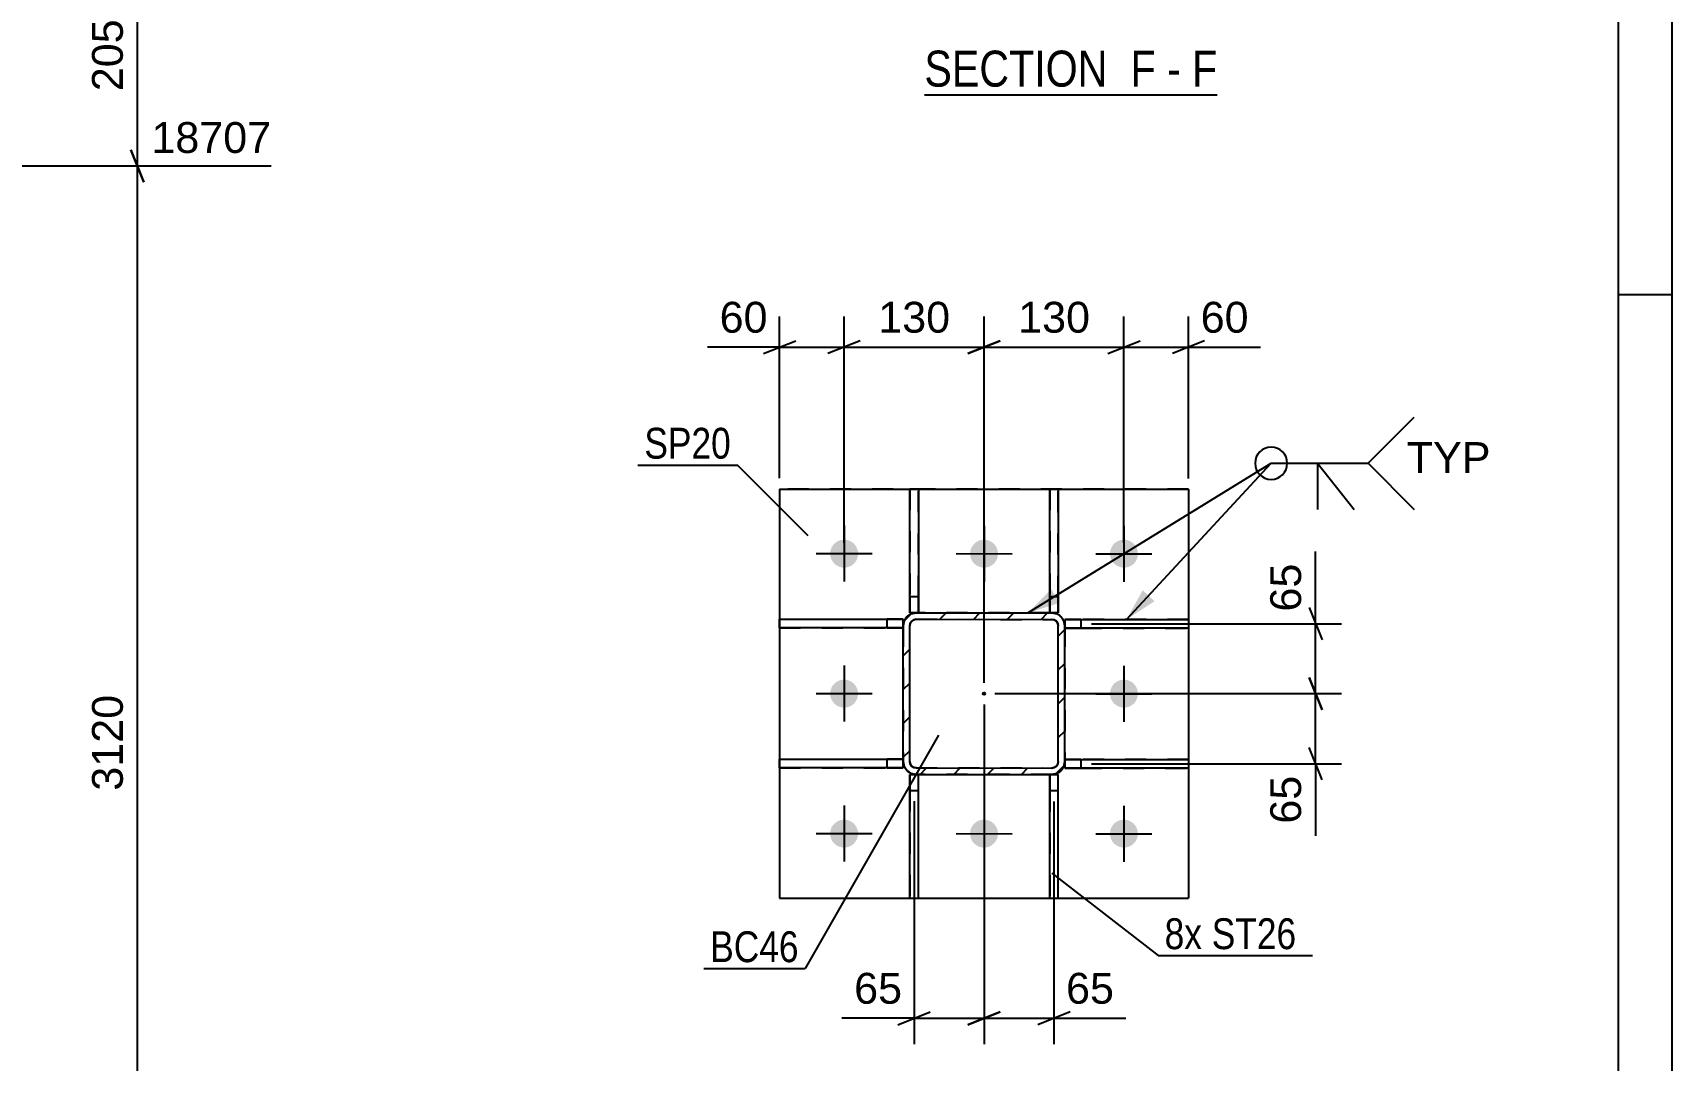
# Model space of a CAD drawing. Header units: millimetres. Extents: x -214 to 627, y -250 to 344.
# Drawn here: x 474.8 to 627.1, y 125.5 to 220.9 of the extents above; entities that cross this region are included whole.
import ezdxf

# ---------------------------------------------------------------- set-up
doc = ezdxf.new("R2010")
doc.units = ezdxf.units.MM
doc.linetypes.add('DXK_LINE_DOT2', pattern=[3.9198, 1.9599, -1.9599])
doc.linetypes.add('DXK_LINE_DOT3', pattern=[5.9187, 2.979, -0.9799, 0.9799, -0.9799])
doc.styles.add('Arial', font='ARIAL.TTF', dxfattribs={"height": 0.2})
doc.styles.add('Arial Narrow', font='ARIALN.TTF', dxfattribs={"height": 0.2})

# ---------------------------------------------------------------- blocks, each defined once
blk = doc.blocks.new('Unknown-284856835-18 - 3073')
at = {"color": 6, "linetype": 'Continuous'}
blk.add_line((557.66, 215.13), (584.87, 215.13), dxfattribs=at)
at = {"color": 0, "linetype": 'Continuous'}
for points in [[(575.76, 215.88), (575.76, 219.38), (557.66, 219.38), (557.66, 215.88)], [(579.16, 215.88), (579.16, 219.38), (576.81, 219.38), (576.81, 215.88)], [(581.48, 215.88), (581.48, 219.38), (580.21, 219.38), (580.21, 215.88)], [(584.87, 215.88), (584.87, 219.38), (582.53, 219.38), (582.53, 215.88)]]:
    blk.add_wipeout(points, dxfattribs=at)
at = {"color": 7, "linetype": 'Continuous', "style": 'Arial Narrow'}
for s, p in [('SECTION ', (557.66, 215.88)), ('F', (576.81, 215.88)), ('F', (582.53, 215.88)), ('-', (580.21, 215.88))]:
    blk.add_text(s, height=3.34, dxfattribs=at).set_placement(p)
blk = doc.blocks.new('Unknown-284856835-1134')
at = {"color": 5, "linetype": 'Continuous'}
for p, q in [((627.14, -250.46), (627.14, 343.54)), ((622.14, -245.46), (622.14, 338.54)), ((627.14, 196.54), (622.14, 196.54))]:
    blk.add_line(p, q, dxfattribs=at)
blk = doc.blocks.new('Part-284856835-2005 - 1971')
at = {"linetype": 'Continuous'}
h = blk.add_hatch(dxfattribs=at)
h.set_pattern_fill('', scale=0.7, style=0, pattern_type=0)
h.set_pattern_definition([(45, (556.4424, 166.9149), (-1.57154, 1.57154), [])])
h.paths.add_polyline_path([(556.9, 167.01), (556.44, 166.91), (556.05, 166.65), (555.79, 166.27), (555.7, 165.81), (555.7, 153.21), (555.79, 152.75), (556.05, 152.36), (556.44, 152.1), (556.9, 152.01), (569.5, 152), (569.96, 152.1), (570.35, 152.36), (570.61, 152.74), (570.7, 153.2), (570.7, 165.8), (570.61, 166.26), (570.35, 166.65), (569.96, 166.91), (569.5, 167)])
h.paths.add_polyline_path([(569.5, 166.4), (569.73, 166.36), (569.93, 166.23), (570.06, 166.03), (570.1, 165.8), (570.1, 153.2), (570.05, 152.97), (569.92, 152.78), (569.73, 152.65), (569.5, 152.6), (556.9, 152.61), (556.67, 152.65), (556.47, 152.78), (556.34, 152.98), (556.3, 153.21), (556.3, 165.81), (556.35, 166.04), (556.48, 166.23), (556.67, 166.36), (556.9, 166.41)])
blk.add_hatch(color=246, dxfattribs=at).paths.add_polyline_path([(563.2, 159.41, -1), (563.2, 159.61, -1)])
at = {"color": 7, "linetype": 'DXK_LINE_DOT2'}
for p, q in [((555.7, 165.81), (555.79, 166.27)), ((556.48, 166.23), (556.35, 166.04)), ((556.44, 166.91), (556.9, 167.01)), ((556.67, 166.36), (556.48, 166.23)), ((556.9, 166.41), (556.67, 166.36)), ((569.5, 167), (556.9, 167.01)), ((556.9, 166.41), (569.5, 166.4)), ((569.5, 167), (569.96, 166.91)), ((569.73, 166.36), (569.5, 166.4)), ((569.93, 166.23), (569.73, 166.36)), ((570.06, 166.03), (569.93, 166.23)), ((570.61, 166.26), (570.7, 165.8)), ((555.7, 165.81), (555.7, 153.21)), ((555.7, 165.81), (555.7, 165.81)), ((556.35, 166.04), (556.3, 165.81)), ((556.3, 153.21), (556.3, 165.81)), ((570.1, 165.8), (570.06, 166.03)), ((570.1, 153.2), (570.1, 165.8)), ((570.7, 165.8), (570.7, 153.2)), ((555.7, 153.2), (555.7, 153.21)), ((555.79, 152.75), (555.7, 153.2)), ((556.3, 153.21), (556.34, 152.98)), ((556.34, 152.98), (556.47, 152.78)), ((556.47, 152.78), (556.67, 152.65)), ((556.67, 152.65), (556.9, 152.61)), ((556.9, 152.61), (569.5, 152.6)), ((569.5, 152.6), (569.73, 152.65)), ((569.73, 152.65), (569.92, 152.78)), ((569.92, 152.78), (570.05, 152.97)), ((570.05, 152.97), (570.1, 153.2)), ((570.7, 153.2), (570.61, 152.74)), ((556.9, 152.01), (556.44, 152.1)), ((569.5, 152), (556.9, 152.01)), ((569.96, 152.1), (569.5, 152))]:
    blk.add_line(p, q, dxfattribs=at)
at = {"color": 2, "linetype": 'Continuous'}
for p, q in [((555.79, 166.27), (555.7, 165.81)), ((556.35, 166.04), (556.48, 166.23)), ((556.9, 167.01), (556.44, 166.91)), ((556.48, 166.23), (556.67, 166.36)), ((556.67, 166.36), (556.9, 166.41)), ((556.9, 167.01), (556.9, 167.01)), ((556.9, 167.01), (569.5, 167)), ((556.9, 166.41), (556.9, 166.41)), ((556.9, 166.41), (569.5, 166.4)), ((569.5, 167), (569.5, 167)), ((569.96, 166.91), (569.5, 167)), ((569.5, 166.4), (569.5, 166.4)), ((569.5, 166.4), (569.73, 166.36)), ((569.73, 166.36), (569.93, 166.23)), ((569.93, 166.23), (570.06, 166.03)), ((570.7, 165.8), (570.61, 166.26)), ((555.7, 165.81), (555.7, 165.81)), ((555.7, 153.21), (555.7, 165.81)), ((556.3, 165.81), (556.35, 166.04)), ((556.3, 165.81), (556.3, 165.81)), ((556.3, 153.21), (556.3, 165.81)), ((570.06, 166.03), (570.1, 165.8)), ((570.1, 165.8), (570.1, 165.8)), ((570.1, 153.2), (570.1, 165.8)), ((570.7, 165.8), (570.7, 165.8)), ((570.7, 153.2), (570.7, 165.8)), ((555.7, 153.21), (555.7, 153.21)), ((555.7, 153.21), (555.79, 152.75)), ((556.3, 153.21), (556.3, 153.21)), ((556.34, 152.98), (556.3, 153.21)), ((556.47, 152.78), (556.34, 152.98)), ((556.67, 152.65), (556.47, 152.78)), ((556.9, 152.61), (556.67, 152.65)), ((556.9, 152.61), (556.9, 152.61)), ((556.9, 152.61), (569.5, 152.6)), ((569.73, 152.65), (569.5, 152.6)), ((569.5, 152.6), (569.5, 152.6)), ((569.92, 152.78), (569.73, 152.65)), ((570.05, 152.97), (569.92, 152.78)), ((570.1, 153.2), (570.05, 152.97)), ((570.1, 153.2), (570.1, 153.2)), ((570.61, 152.74), (570.7, 153.2)), ((570.7, 153.2), (570.7, 153.2)), ((556.44, 152.1), (556.9, 152.01)), ((556.9, 152.01), (556.9, 152.01)), ((556.9, 152.01), (569.5, 152)), ((569.5, 152), (569.96, 152.1)), ((569.5, 152), (569.5, 152))]:
    blk.add_line(p, q, dxfattribs=at)
at = {"color": 7, "linetype": 'DXK_LINE_DOT3'}
blk.add_line((563.2, 159.51), (563.2, 159.5), dxfattribs=at)
at = {"color": 246, "linetype": 'DXK_LINE_DOT2'}
blk.add_line((563.2, 159.51), (563.2, 159.5), dxfattribs=at)
at = {"color": 246, "linetype": 'Continuous'}
blk.add_circle((563.2, 159.51), 0.1, dxfattribs=at)
at = {"color": 7, "linetype": 'DXK_LINE_DOT2'}
for centre, start, end in [((556.9, 165.81), 112.4901, 157.4901), ((569.5, 165.8), 22.4901, 67.4901), ((556.9, 153.21), 202.4901, 247.4901), ((569.5, 153.2), 292.4901, 337.4901)]:
    blk.add_arc(centre, 1.2, start, end, dxfattribs=at)
at = {"color": 2, "linetype": 'Continuous'}
for centre, start, end in [((556.9, 165.81), 112.4901, 157.4901), ((569.5, 165.8), 22.4901, 67.4901), ((556.9, 153.21), 202.4901, 247.4901), ((569.5, 153.2), 292.4901, 337.4901)]:
    blk.add_arc(centre, 1.2, start, end, dxfattribs=at)
blk = doc.blocks.new('Part-284856835-2100 - 1971')
at = {"color": 2, "linetype": 'Continuous'}
for p, q in [((544.2, 152.61), (544.2, 153.41)), ((544.2, 153.41), (555.7, 153.41)), ((555.7, 152.61), (544.2, 152.61)), ((555.7, 153.41), (555.7, 153.41)), ((555.7, 153.21), (555.7, 152.61)), ((555.7, 152.61), (555.7, 152.61))]:
    blk.add_line(p, q, dxfattribs=at)
at = {"color": 7, "linetype": 'DXK_LINE_DOT2'}
for p, q in [((544.2, 153.41), (554.2, 153.41)), ((544.2, 152.61), (554.2, 152.61)), ((554.2, 152.61), (554.2, 153.41)), ((555.7, 153.41), (554.2, 153.41)), ((554.2, 152.61), (555.7, 152.61)), ((555.7, 152.61), (555.7, 153.41)), ((555.7, 153.41), (555.7, 153.21))]:
    blk.add_line(p, q, dxfattribs=at)
blk = doc.blocks.new('Part-284856835-2105 - 1971')
at = {"color": 2, "linetype": 'Continuous'}
for p, q in [((570.7, 166.4), (570.7, 166.4)), ((570.7, 166.4), (582.2, 166.4)), ((570.7, 166.4), (570.7, 165.81)), ((582.2, 166.4), (582.2, 165.6)), ((582.2, 165.6), (570.7, 165.6))]:
    blk.add_line(p, q, dxfattribs=at)
at = {"color": 7, "linetype": 'DXK_LINE_DOT2'}
for p, q in [((572.2, 166.4), (570.7, 166.4)), ((570.7, 166.4), (570.7, 165.6)), ((582.2, 166.4), (572.2, 166.4)), ((572.2, 166.4), (572.2, 165.6)), ((570.7, 165.81), (570.7, 165.6)), ((570.7, 165.6), (572.2, 165.6)), ((570.7, 165.6), (570.7, 165.6)), ((572.2, 165.6), (582.2, 165.6))]:
    blk.add_line(p, q, dxfattribs=at)
blk = doc.blocks.new('Part-284856835-2053 - 1971')
at = {"color": 2, "linetype": 'Continuous'}
for p, q in [((544.2, 178.51), (544.2, 178.51)), ((544.2, 178.51), (582.2, 178.5)), ((544.2, 178.51), (544.2, 140.51)), ((582.2, 178.5), (582.2, 178.5)), ((582.2, 178.5), (582.2, 140.5)), ((544.2, 140.51), (544.2, 140.51)), ((544.2, 140.51), (582.2, 140.5)), ((582.2, 140.5), (582.2, 140.5))]:
    blk.add_line(p, q, dxfattribs=at)
at = {"color": 7, "linetype": 'DXK_LINE_DOT2'}
for p, q in [((582.2, 178.5), (544.2, 178.51)), ((544.2, 178.51), (544.2, 140.51)), ((582.2, 178.5), (582.2, 140.5)), ((544.2, 140.51), (582.2, 140.5))]:
    blk.add_line(p, q, dxfattribs=at)
blk = doc.blocks.new('Part-284856835-2095 - 1971')
at = {"color": 2, "linetype": 'Continuous'}
for p, q in [((544.2, 165.61), (544.2, 166.41)), ((544.2, 166.41), (555.7, 166.41)), ((555.7, 166.41), (555.7, 165.8)), ((555.7, 166.41), (555.7, 166.41)), ((555.7, 165.61), (544.2, 165.61))]:
    blk.add_line(p, q, dxfattribs=at)
at = {"color": 7, "linetype": 'DXK_LINE_DOT2'}
for p, q in [((544.2, 166.41), (554.2, 166.41)), ((554.2, 165.61), (554.2, 166.41)), ((555.7, 166.41), (554.2, 166.41)), ((555.7, 165.61), (555.7, 166.41)), ((544.2, 165.61), (554.2, 165.61)), ((554.2, 165.61), (555.7, 165.61)), ((555.7, 165.8), (555.7, 165.61)), ((555.7, 165.61), (555.7, 165.61))]:
    blk.add_line(p, q, dxfattribs=at)
blk = doc.blocks.new('Part-284856835-2110 - 1971')
at = {"color": 2, "linetype": 'Continuous'}
for p, q in [((570.7, 153.4), (582.2, 153.4)), ((570.7, 153.2), (570.7, 152.6)), ((570.7, 152.6), (570.7, 152.6)), ((582.2, 152.6), (570.7, 152.6)), ((582.2, 153.4), (582.2, 152.6))]:
    blk.add_line(p, q, dxfattribs=at)
at = {"color": 7, "linetype": 'DXK_LINE_DOT2'}
for p, q in [((572.2, 153.4), (570.7, 153.4)), ((570.7, 153.4), (570.7, 153.4)), ((570.7, 153.4), (570.7, 152.6)), ((570.7, 153.4), (570.7, 153.2)), ((570.7, 152.6), (572.2, 152.6)), ((582.2, 153.4), (572.2, 153.4)), ((572.2, 153.4), (572.2, 152.6)), ((572.2, 152.6), (582.2, 152.6))]:
    blk.add_line(p, q, dxfattribs=at)
blk = doc.blocks.new('Part-284856835-2125 - 1971')
at = {"color": 2, "linetype": 'Continuous'}
for p, q in [((557.1, 178.51), (556.3, 178.51)), ((556.3, 167.01), (556.3, 178.51)), ((557.1, 178.51), (557.1, 167.01)), ((556.9, 167.01), (556.3, 167.01)), ((556.3, 167.01), (556.3, 167.01))]:
    blk.add_line(p, q, dxfattribs=at)
at = {"color": 7, "linetype": 'DXK_LINE_DOT2'}
for p, q in [((556.3, 178.51), (556.3, 168.51)), ((557.1, 168.51), (557.1, 178.51)), ((557.1, 168.51), (556.3, 168.51)), ((556.3, 168.51), (556.3, 167.01)), ((557.1, 167.01), (557.1, 168.51)), ((557.1, 167.01), (556.3, 167.01)), ((557.1, 167.01), (556.9, 167.01)), ((557.1, 167.01), (557.1, 167.01))]:
    blk.add_line(p, q, dxfattribs=at)
blk = doc.blocks.new('Part-284856835-2130 - 1971')
at = {"color": 2, "linetype": 'Continuous'}
for p, q in [((570.1, 178.5), (569.3, 178.5)), ((569.3, 167), (569.3, 178.5)), ((570.1, 178.5), (570.1, 167)), ((570.1, 167), (569.5, 167)), ((570.1, 167), (570.1, 167))]:
    blk.add_line(p, q, dxfattribs=at)
at = {"color": 7, "linetype": 'DXK_LINE_DOT2'}
for p, q in [((569.3, 178.5), (569.3, 168.5)), ((570.1, 168.5), (570.1, 178.5)), ((570.1, 168.5), (569.3, 168.5)), ((569.3, 168.5), (569.3, 167)), ((570.1, 167), (570.1, 168.5)), ((569.5, 167), (569.3, 167)), ((570.1, 167), (569.3, 167)), ((569.3, 167), (569.3, 167))]:
    blk.add_line(p, q, dxfattribs=at)
blk = doc.blocks.new('Part-284856835-2135 - 1971')
at = {"color": 2, "linetype": 'Continuous'}
for p, q in [((556.3, 152.01), (556.3, 152.01)), ((556.3, 140.51), (556.3, 152.01)), ((556.9, 152.01), (556.3, 152.01)), ((557.1, 140.51), (557.1, 152.01)), ((556.3, 140.51), (557.1, 140.51))]:
    blk.add_line(p, q, dxfattribs=at)
at = {"color": 7, "linetype": 'DXK_LINE_DOT2'}
for p, q in [((556.3, 152.01), (556.3, 150.51)), ((556.3, 152.01), (557.1, 152.01)), ((557.1, 152.01), (556.9, 152.01)), ((557.1, 152.01), (557.1, 152.01)), ((557.1, 150.51), (557.1, 152.01)), ((556.3, 150.51), (556.3, 140.51)), ((556.3, 150.51), (557.1, 150.51)), ((557.1, 140.51), (557.1, 150.51))]:
    blk.add_line(p, q, dxfattribs=at)
blk = doc.blocks.new('Part-284856835-2140 - 1971')
at = {"color": 2, "linetype": 'Continuous'}
for p, q in [((569.3, 140.5), (569.3, 152)), ((570.1, 152), (569.5, 152)), ((570.1, 152), (570.1, 152)), ((570.1, 140.5), (570.1, 152)), ((569.3, 140.5), (570.1, 140.5))]:
    blk.add_line(p, q, dxfattribs=at)
at = {"color": 7, "linetype": 'DXK_LINE_DOT2'}
for p, q in [((569.3, 152), (569.3, 152)), ((569.3, 152), (569.3, 150.5)), ((569.5, 152), (569.3, 152)), ((569.3, 152), (570.1, 152)), ((570.1, 150.5), (570.1, 152)), ((569.3, 150.5), (569.3, 140.5)), ((569.3, 150.5), (570.1, 150.5)), ((570.1, 140.5), (570.1, 150.5))]:
    blk.add_line(p, q, dxfattribs=at)
blk = doc.blocks.new('Bolt-284856835-2143 - 1971')
at = {"linetype": 'Continuous'}
for points in [[(548.92, 172.29), (548.9, 172.56), (548.94, 172.83), (549.04, 173.09), (549.18, 173.32), (549.38, 173.51), (549.6, 173.66), (549.86, 173.76), (550.12, 173.8), (550.39, 173.79), (550.66, 173.72), (550.9, 173.6), (551.11, 173.43), (551.29, 173.22), (551.41, 172.98), (551.48, 172.72), (551.5, 172.45), (551.46, 172.18), (551.37, 171.93), (551.22, 171.7), (551.03, 171.5), (550.8, 171.35), (550.55, 171.25), (550.28, 171.21), (550.01, 171.22), (549.75, 171.29), (549.5, 171.41), (549.29, 171.58), (549.12, 171.79), (548.99, 172.03)], [(561.92, 172.29), (561.9, 172.56), (561.94, 172.83), (562.04, 173.09), (562.18, 173.31), (562.38, 173.51), (562.6, 173.66), (562.86, 173.76), (563.12, 173.8), (563.39, 173.79), (563.66, 173.72), (563.9, 173.6), (564.11, 173.43), (564.29, 173.22), (564.41, 172.98), (564.48, 172.72), (564.5, 172.45), (564.46, 172.18), (564.37, 171.92), (564.22, 171.7), (564.03, 171.5), (563.8, 171.35), (563.55, 171.25), (563.28, 171.21), (563.01, 171.22), (562.75, 171.29), (562.5, 171.41), (562.29, 171.58), (562.12, 171.79), (561.99, 172.03)], [(574.92, 172.29), (574.9, 172.56), (574.94, 172.83), (575.04, 173.08), (575.18, 173.31), (575.38, 173.51), (575.6, 173.66), (575.86, 173.76), (576.12, 173.8), (576.39, 173.79), (576.66, 173.72), (576.9, 173.6), (577.11, 173.43), (577.29, 173.22), (577.41, 172.98), (577.48, 172.72), (577.5, 172.45), (577.46, 172.18), (577.37, 171.92), (577.22, 171.69), (577.03, 171.5), (576.8, 171.35), (576.55, 171.25), (576.28, 171.21), (576.01, 171.22), (575.75, 171.29), (575.5, 171.41), (575.29, 171.58), (575.12, 171.79), (574.99, 172.03)], [(548.92, 159.29), (548.9, 159.56), (548.94, 159.83), (549.04, 160.09), (549.18, 160.32), (549.37, 160.51), (549.6, 160.66), (549.85, 160.76), (550.12, 160.8), (550.39, 160.79), (550.66, 160.72), (550.9, 160.6), (551.11, 160.43), (551.28, 160.22), (551.41, 159.98), (551.48, 159.72), (551.5, 159.45), (551.46, 159.18), (551.36, 158.93), (551.22, 158.7), (551.03, 158.5), (550.8, 158.35), (550.55, 158.25), (550.28, 158.21), (550.01, 158.22), (549.74, 158.29), (549.5, 158.41), (549.29, 158.58), (549.12, 158.79), (548.99, 159.03)], [(574.92, 159.29), (574.9, 159.56), (574.94, 159.83), (575.04, 160.08), (575.18, 160.31), (575.37, 160.51), (575.6, 160.66), (575.85, 160.76), (576.12, 160.8), (576.39, 160.79), (576.66, 160.72), (576.9, 160.6), (577.11, 160.43), (577.28, 160.22), (577.41, 159.98), (577.48, 159.72), (577.5, 159.45), (577.46, 159.18), (577.36, 158.92), (577.22, 158.69), (577.03, 158.5), (576.8, 158.35), (576.55, 158.25), (576.28, 158.21), (576.01, 158.22), (575.74, 158.29), (575.5, 158.41), (575.29, 158.58), (575.12, 158.79), (574.99, 159.03)], [(548.92, 146.29), (548.9, 146.56), (548.94, 146.83), (549.03, 147.09), (549.18, 147.32), (549.37, 147.51), (549.6, 147.66), (549.85, 147.76), (550.12, 147.8), (550.39, 147.79), (550.65, 147.72), (550.9, 147.6), (551.11, 147.43), (551.28, 147.22), (551.41, 146.98), (551.48, 146.72), (551.5, 146.45), (551.46, 146.18), (551.36, 145.93), (551.21, 145.7), (551.02, 145.5), (550.8, 145.35), (550.54, 145.25), (550.28, 145.21), (550, 145.22), (549.74, 145.29), (549.5, 145.41), (549.29, 145.58), (549.11, 145.79), (548.99, 146.03)], [(561.92, 146.29), (561.9, 146.56), (561.94, 146.83), (562.03, 147.09), (562.18, 147.31), (562.37, 147.51), (562.6, 147.66), (562.85, 147.76), (563.12, 147.8), (563.39, 147.79), (563.65, 147.72), (563.9, 147.6), (564.11, 147.43), (564.28, 147.22), (564.41, 146.98), (564.48, 146.72), (564.5, 146.45), (564.46, 146.18), (564.36, 145.92), (564.21, 145.7), (564.02, 145.5), (563.8, 145.35), (563.54, 145.25), (563.28, 145.21), (563, 145.22), (562.74, 145.29), (562.5, 145.41), (562.29, 145.58), (562.11, 145.79), (561.99, 146.03)], [(574.92, 146.29), (574.9, 146.56), (574.94, 146.83), (575.03, 147.08), (575.18, 147.31), (575.37, 147.51), (575.6, 147.66), (575.85, 147.76), (576.12, 147.8), (576.39, 147.79), (576.65, 147.72), (576.9, 147.6), (577.11, 147.43), (577.28, 147.22), (577.41, 146.98), (577.48, 146.72), (577.5, 146.45), (577.46, 146.18), (577.36, 145.92), (577.21, 145.69), (577.02, 145.5), (576.8, 145.35), (576.54, 145.25), (576.28, 145.21), (576, 145.22), (575.74, 145.29), (575.5, 145.41), (575.29, 145.58), (575.11, 145.79), (574.99, 146.03)]]:
    blk.add_hatch(color=1, dxfattribs=at).paths.add_polyline_path(points)
at = {"color": 1, "linetype": 'Continuous'}
for p, q in [((550.2, 175.11), (550.2, 169.91)), ((563.2, 175.1), (563.2, 169.9)), ((576.2, 175.1), (576.2, 169.9)), ((547.6, 172.51), (552.8, 172.51)), ((560.6, 172.51), (565.8, 172.5)), ((573.6, 172.5), (578.8, 172.5)), ((550.2, 162.11), (550.2, 156.91)), ((576.2, 162.1), (576.2, 156.9)), ((547.6, 159.51), (552.8, 159.51)), ((573.6, 159.5), (578.8, 159.5)), ((550.2, 149.11), (550.2, 143.91)), ((563.2, 149.1), (563.2, 143.9)), ((576.2, 149.1), (576.2, 143.9)), ((547.6, 146.51), (552.8, 146.51)), ((560.6, 146.51), (565.8, 146.5)), ((573.6, 146.5), (578.8, 146.5))]:
    blk.add_line(p, q, dxfattribs=at)
blk = doc.blocks.new('StraightDimension-284856835-5820 - 5050')
at = {"color": 7, "linetype": 'Continuous'}
for p, q in [((485.13, 207.02), (483.93, 210.02)), ((448.72, 208.52), (496.95, 208.52)), ((484.53, 101.35), (484.53, 208.52)), ((483.93, 102.85), (485.13, 99.85)), ((392.34, 101.35), (496.95, 101.35))]:
    blk.add_line(p, q, dxfattribs=at)
at = {"color": 0, "linetype": 'Continuous'}
blk.add_wipeout([(497.55, 209.12), (497.55, 213.32), (485.23, 213.32), (485.23, 209.12)], dxfattribs=at)
at = {"color": 0}
blk.add_wipeout([(483.78, 159.98), (479.58, 159.98), (479.58, 149.89), (483.78, 149.89)], dxfattribs=at)
at = {"color": 3, "linetype": 'Continuous', "style": 'Arial'}
blk.add_text('18707', height=2.865, dxfattribs=at).set_placement((485.83, 209.72))
at = {"color": 3, "style": 'Arial'}
blk.add_text('3120', height=2.865, rotation=90.0002, dxfattribs=at).set_placement((483.18, 150.49))
blk = doc.blocks.new('StraightDimension-284856835-5832 - 5050')
at = {"color": 7, "linetype": 'Continuous'}
for p, q in [((485.13, 227.54), (483.93, 230.54)), ((392.34, 229.04), (496.95, 229.04)), ((484.53, 208.52), (484.53, 229.04)), ((483.93, 210.02), (485.13, 207.02)), ((448.72, 208.52), (496.95, 208.52))]:
    blk.add_line(p, q, dxfattribs=at)
at = {"color": 0, "linetype": 'Continuous'}
blk.add_wipeout([(497.55, 229.64), (497.55, 233.84), (485.23, 233.84), (485.23, 229.64)], dxfattribs=at)
at = {"color": 0}
blk.add_wipeout([(483.78, 222.72), (479.58, 222.72), (479.58, 214.85), (483.78, 214.85)], dxfattribs=at)
at = {"color": 3, "linetype": 'Continuous', "style": 'Arial'}
blk.add_text('18912', height=2.865, dxfattribs=at).set_placement((485.83, 230.24))
at = {"color": 3, "style": 'Arial'}
blk.add_text('205', height=2.865, rotation=90.0002, dxfattribs=at).set_placement((483.18, 215.45))
blk = doc.blocks.new('StraightDimension-284856835-2176 - 1971')
at = {"color": 7, "linetype": 'Continuous'}
for p, q in [((544.2, 179.51), (544.2, 194.53)), ((550.2, 173.51), (550.2, 194.53)), ((542.7, 191.08), (545.7, 192.28)), ((551.7, 192.28), (548.7, 191.08)), ((544.2, 191.68), (550.2, 191.68))]:
    blk.add_line(p, q, dxfattribs=at)
at = {"color": 0}
blk.add_wipeout([(543.68, 192.43), (543.68, 196.63), (538.03, 196.63), (538.03, 192.43)], dxfattribs=at)
at = {"color": 7, "linetype": 'Continuous'}
blk.add_line((544.2, 191.68), (537.51, 191.68), dxfattribs=at)
blk.add_line((544.2, 191.68), (537.51, 191.68), dxfattribs=at)
at = {"color": 3, "style": 'Arial'}
blk.add_text('60', height=2.865, dxfattribs=at).set_placement((538.63, 193.03))
blk = doc.blocks.new('StraightDimension-284856835-2160 - 1971')
at = {"color": 7, "linetype": 'Continuous'}
for p, q in [((563.2, 160.51), (563.2, 194.53)), ((576.2, 173.5), (576.2, 194.53)), ((564.7, 192.28), (561.7, 191.08)), ((574.7, 191.08), (577.7, 192.28)), ((563.2, 191.68), (576.2, 191.68))]:
    blk.add_line(p, q, dxfattribs=at)
at = {"color": 0}
blk.add_wipeout([(573.64, 192.43), (573.64, 196.63), (565.77, 196.63), (565.77, 192.43)], dxfattribs=at)
at = {"color": 3, "style": 'Arial'}
blk.add_text('130', height=2.865, dxfattribs=at).set_placement((566.37, 193.03))
blk = doc.blocks.new('StraightDimension-284856835-2223 - 1971')
at = {"color": 7, "linetype": 'Continuous'}
for p, q in [((563.2, 158.51), (563.2, 126.96)), ((556.7, 149.51), (556.7, 126.96)), ((555.2, 128.76), (558.2, 129.96)), ((564.7, 129.96), (561.7, 128.76)), ((556.7, 129.36), (563.2, 129.36))]:
    blk.add_line(p, q, dxfattribs=at)
at = {"color": 0}
blk.add_wipeout([(556.17, 130.11), (556.17, 134.31), (550.53, 134.31), (550.53, 130.11)], dxfattribs=at)
at = {"color": 7, "linetype": 'Continuous'}
blk.add_line((556.7, 129.36), (550, 129.36), dxfattribs=at)
blk.add_line((556.7, 129.36), (550, 129.36), dxfattribs=at)
at = {"color": 3, "style": 'Arial'}
blk.add_text('65', height=2.865, dxfattribs=at).set_placement((551.13, 130.71))
blk = doc.blocks.new('StraightDimension-284856835-2150 - 1971')
at = {"color": 7, "linetype": 'Continuous'}
for p, q in [((576.2, 173.5), (576.2, 194.53)), ((582.2, 179.5), (582.2, 194.53)), ((574.7, 191.08), (577.7, 192.28)), ((583.7, 192.28), (580.7, 191.08)), ((576.2, 191.68), (582.2, 191.68))]:
    blk.add_line(p, q, dxfattribs=at)
at = {"color": 0}
blk.add_wipeout([(588.38, 192.43), (588.38, 196.63), (582.73, 196.63), (582.73, 192.43)], dxfattribs=at)
at = {"color": 7, "linetype": 'Continuous'}
blk.add_line((582.2, 191.68), (588.9, 191.68), dxfattribs=at)
blk.add_line((582.2, 191.68), (588.9, 191.68), dxfattribs=at)
at = {"color": 3, "style": 'Arial'}
blk.add_text('60', height=2.865, dxfattribs=at).set_placement((583.33, 193.03))
blk = doc.blocks.new('StraightDimension-284856835-2232 - 1971')
at = {"color": 7, "linetype": 'Continuous'}
for p, q in [((593.41, 167.5), (594.61, 164.5)), ((573.2, 166), (596.41, 166)), ((594.01, 159.51), (594.01, 166)), ((594.61, 158.01), (593.41, 161.01)), ((564.2, 159.51), (596.41, 159.51))]:
    blk.add_line(p, q, dxfattribs=at)
at = {"color": 0}
blk.add_wipeout([(593.26, 172.18), (589.06, 172.18), (589.06, 166.53), (593.26, 166.53)], dxfattribs=at)
at = {"color": 7, "linetype": 'Continuous'}
blk.add_line((594.01, 166), (594.01, 172.7), dxfattribs=at)
blk.add_line((594.01, 166), (594.01, 172.7), dxfattribs=at)
at = {"color": 3, "style": 'Arial'}
blk.add_text('65', height=2.865, rotation=90.0002, dxfattribs=at).set_placement((592.66, 167.13))
blk = doc.blocks.new('StraightDimension-284856835-2168 - 1971')
at = {"color": 7, "linetype": 'Continuous'}
for p, q in [((550.2, 173.51), (550.2, 194.53)), ((563.2, 160.51), (563.2, 194.53)), ((551.7, 192.28), (548.7, 191.08)), ((561.7, 191.08), (564.7, 192.28)), ((550.2, 191.68), (563.2, 191.68))]:
    blk.add_line(p, q, dxfattribs=at)
at = {"color": 0}
blk.add_wipeout([(560.64, 192.43), (560.64, 196.63), (552.77, 196.63), (552.77, 192.43)], dxfattribs=at)
at = {"color": 3, "style": 'Arial'}
blk.add_text('130', height=2.865, dxfattribs=at).set_placement((553.37, 193.03))
blk = doc.blocks.new('StraightDimension-284856835-2227 - 1971')
at = {"color": 7, "linetype": 'Continuous'}
for p, q in [((563.2, 158.51), (563.2, 126.96)), ((569.7, 149.5), (569.7, 126.96)), ((561.7, 128.76), (564.7, 129.96)), ((571.2, 129.96), (568.2, 128.76)), ((563.2, 129.36), (569.7, 129.36))]:
    blk.add_line(p, q, dxfattribs=at)
at = {"color": 0}
blk.add_wipeout([(575.87, 130.11), (575.87, 134.31), (570.22, 134.31), (570.22, 130.11)], dxfattribs=at)
at = {"color": 7, "linetype": 'Continuous'}
blk.add_line((569.7, 129.36), (576.39, 129.36), dxfattribs=at)
blk.add_line((569.7, 129.36), (576.39, 129.36), dxfattribs=at)
at = {"color": 3, "style": 'Arial'}
blk.add_text('65', height=2.865, dxfattribs=at).set_placement((570.82, 130.71))
blk = doc.blocks.new('StraightDimension-284856835-2236 - 1971')
at = {"color": 7, "linetype": 'Continuous'}
for p, q in [((593.41, 161.01), (594.61, 158.01)), ((564.2, 159.51), (596.41, 159.51)), ((594.01, 153), (594.01, 159.51)), ((594.61, 151.5), (593.41, 154.5)), ((573.2, 153), (596.41, 153))]:
    blk.add_line(p, q, dxfattribs=at)
at = {"color": 0}
blk.add_wipeout([(593.26, 152.48), (589.06, 152.48), (589.06, 146.83), (593.26, 146.83)], dxfattribs=at)
at = {"color": 7, "linetype": 'Continuous'}
blk.add_line((594.01, 153), (594.01, 146.31), dxfattribs=at)
blk.add_line((594.01, 153), (594.01, 146.31), dxfattribs=at)
at = {"color": 3, "style": 'Arial'}
blk.add_text('65', height=2.865, rotation=90.0002, dxfattribs=at).set_placement((592.66, 147.43))
blk = doc.blocks.new('WeldMark-284856835-2240 - 1971')
at = {"linetype": 'Continuous'}
for points in [[(570.22, 167.94), (567.28, 167), (569.44, 169.21)], [(579.04, 168.09), (576.45, 166.4), (577.94, 169.11)]]:
    blk.add_hatch(color=30, dxfattribs=at).paths.add_polyline_path(points)
at = {"color": 30, "linetype": 'Continuous'}
for p, q in [((567.28, 167), (589.88, 180.9)), ((576.45, 166.4), (589.88, 180.9)), ((589.88, 180.9), (598.88, 180.9))]:
    blk.add_line(p, q, dxfattribs=at)
at = {"color": 3, "linetype": 'Continuous'}
for q in [(597.6, 176.61), (594.17, 176.61)]:
    blk.add_line((594.17, 180.9), q, dxfattribs=at)
for start, end in [(90, 270), (270, 90)]:
    blk.add_arc((589.88, 180.9), 1.5, start, end, dxfattribs=at)
at = {"color": 0, "linetype": 'Continuous'}
blk.add_wipeout([(610.26, 180), (610.26, 183), (602.48, 183), (602.48, 180)], dxfattribs=at)
blk.add_wipeout([(610.26, 180), (610.26, 183), (602.48, 183), (602.48, 180)], dxfattribs=at)
at = {"color": 3, "linetype": 'Continuous'}
for q in [(603.17, 185.18), (603.17, 176.61)]:
    blk.add_line((598.88, 180.9), q, dxfattribs=at)
at = {"color": 3, "linetype": 'Continuous', "style": 'Arial'}
blk.add_text('TYP', height=2.865, dxfattribs=at).set_placement((602.48, 180))
blk = doc.blocks.new('Mark-284856835-2001 - 1971')
at = {"color": 0}
blk.add_wipeout([(545.98, 134.57), (545.98, 137.57), (537.76, 137.57), (537.76, 134.57)], dxfattribs=at)
blk.add_wipeout([(545.98, 134.57), (545.98, 137.57), (537.76, 137.57), (537.76, 134.57)], dxfattribs=at)
at = {"color": 30, "linetype": 'Continuous'}
for p in [(558.97, 155.64), (537.16, 133.97)]:
    blk.add_line(p, (546.58, 133.97), dxfattribs=at)
at = {"color": 3, "style": 'Arial Narrow'}
blk.add_text('BC46', height=2.863, dxfattribs=at).set_placement((537.76, 134.57))
blk = doc.blocks.new('Mark-284856835-2049 - 1971')
at = {"color": 0}
blk.add_wipeout([(539.68, 181.33), (539.68, 184.33), (531.64, 184.33), (531.64, 181.33)], dxfattribs=at)
blk.add_wipeout([(539.68, 181.33), (539.68, 184.33), (531.64, 184.33), (531.64, 181.33)], dxfattribs=at)
at = {"color": 30, "linetype": 'Continuous'}
for p in [(531.04, 180.73), (546.85, 174.15)]:
    blk.add_line(p, (540.28, 180.73), dxfattribs=at)
at = {"color": 3, "style": 'Arial Narrow'}
blk.add_text('SP20', height=2.863, dxfattribs=at).set_placement((531.64, 181.33))
blk = doc.blocks.new('MarkSet-284856835-2271 - 1971')
at = {"color": 0}
for points in [[(583.46, 135.78), (583.46, 138.78), (579.98, 138.78), (579.98, 135.78)], [(592.21, 135.78), (592.21, 138.78), (584.36, 138.78), (584.36, 135.78)]]:
    blk.add_wipeout(points, dxfattribs=at)
for points in [[(583.46, 135.78), (583.46, 138.78), (579.98, 138.78), (579.98, 135.78)], [(592.21, 135.78), (592.21, 138.78), (584.36, 138.78), (584.36, 135.78)]]:
    blk.add_wipeout(points, dxfattribs=at)
at = {"color": 30, "linetype": 'Continuous'}
for p, q in [((569.49, 142.84), (579.38, 135.18)), ((579.38, 135.18), (593.71, 135.18))]:
    blk.add_line(p, q, dxfattribs=at)
at = {"color": 3, "style": 'Arial Narrow'}
for s, p in [('8x', (579.98, 135.78)), ('ST26', (584.36, 135.78))]:
    blk.add_text(s, height=2.863, dxfattribs=at).set_placement(p)

msp = doc.modelspace()

# ---------------------------------------------------------------- block references
for name in ['Unknown-284856835-18 - 3073', 'Part-284856835-2053 - 1971', 'Part-284856835-2125 - 1971', 'Part-284856835-2130 - 1971', 'Bolt-284856835-2143 - 1971', 'Part-284856835-2095 - 1971', 'Part-284856835-2005 - 1971', 'Part-284856835-2105 - 1971', 'Part-284856835-2100 - 1971', 'Part-284856835-2110 - 1971', 'Part-284856835-2135 - 1971', 'Part-284856835-2140 - 1971']:
    msp.add_blockref(name, (0, 0))

# ---------------------------------------------------------------- next in the draw order: block references
msp.add_blockref('Unknown-284856835-1134', (0, 0))

# ---------------------------------------------------------------- next in the draw order: block references
for name in ['StraightDimension-284856835-5820 - 5050', 'StraightDimension-284856835-2176 - 1971', 'StraightDimension-284856835-2160 - 1971', 'StraightDimension-284856835-2223 - 1971']:
    msp.add_blockref(name, (0, 0))

# ---------------------------------------------------------------- next in the draw order: block references
for name in ['StraightDimension-284856835-5832 - 5050', 'StraightDimension-284856835-2150 - 1971', 'Mark-284856835-2049 - 1971', 'StraightDimension-284856835-2232 - 1971', 'Mark-284856835-2001 - 1971']:
    msp.add_blockref(name, (0, 0))

# ---------------------------------------------------------------- next in the draw order: block references
for name in ['StraightDimension-284856835-2168 - 1971', 'WeldMark-284856835-2240 - 1971', 'StraightDimension-284856835-2227 - 1971']:
    msp.add_blockref(name, (0, 0))

# ---------------------------------------------------------------- next in the draw order: block references
for name in ['StraightDimension-284856835-2236 - 1971', 'MarkSet-284856835-2271 - 1971']:
    msp.add_blockref(name, (0, 0))

doc.saveas('drawing.dxf')
